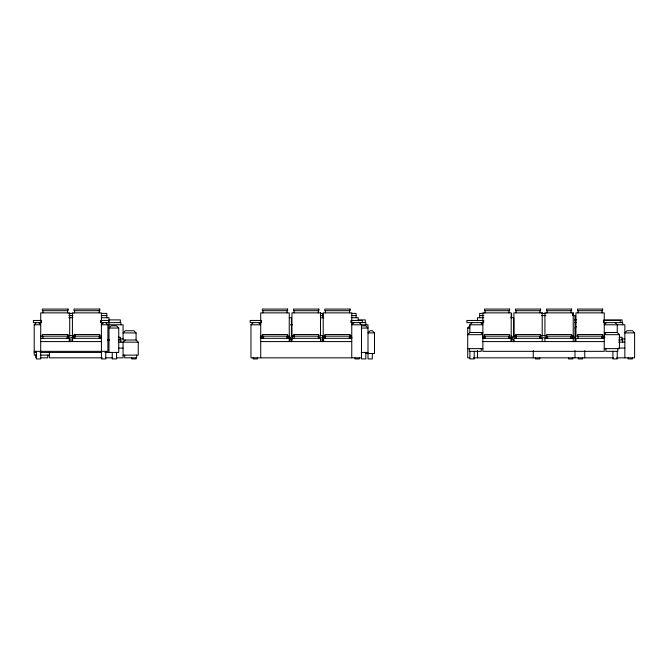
<?xml version="1.0" encoding="UTF-8"?>
<svg xmlns="http://www.w3.org/2000/svg" width="668" height="668" viewBox="0 0 668 668"><rect width="100%" height="100%" fill="white"/><g stroke="black" fill="none" stroke-linecap="round" stroke-linejoin="round"><path stroke-width="1" d="M36.231 355.125L34.21 355.125L34.21 324.782L36.381 322.619M103.573 322.619L101.402 324.782L107.899 324.782L107.899 351.343L34.21 351.343M125.25 340.012L123.079 342.183L123.079 357.839L116.85 357.839M361.505 357.839L250.959 357.839L250.959 324.782L253.122 322.619M353.915 322.619L351.752 324.782L368.001 324.782L368.001 358.925L372.335 358.925L372.335 353.506M480.701 332.497L482.872 334.668L467.709 334.668L469.871 332.497L469.88 324.782L472.051 322.619M469.654 357.839L467.709 357.839L467.709 328.03L469.871 325.867M574.989 328.03L576.434 326.585M606.419 322.619L604.248 324.782L624.839 324.782L624.839 357.839M606.419 332.497L604.248 334.668L619.436 334.668L619.436 348.629L604.248 348.629M68.829 313.409L72.954 313.409M101.67 313.409L106.83 313.409L106.822 317.734M320.64 313.409L322.669 313.409L322.661 317.734M352.028 313.409L356.086 313.409L356.077 317.734M483.782 313.409L479.624 313.409L479.632 317.734M541.673 313.409L545.823 313.409M68.821 315.572L72.954 315.572M101.661 315.572L106.83 315.572M320.632 315.572L322.669 315.572M352.019 315.572L356.086 315.572M479.624 315.572L483.782 315.572M541.614 315.58L545.823 315.58M572.902 315.58L574.989 315.58L574.989 341.682M68.821 317.734L72.946 317.734M101.661 317.734L108.993 317.734L108.993 352.428M289.378 317.734L291.423 317.734L291.423 337.248L289.378 337.248M320.632 317.734L323.805 317.734M352.019 317.734L358.248 317.734L358.248 320.815M483.782 317.734L477.461 317.734L477.461 320.815M510.803 317.734L513.767 317.734L513.767 337.248L511.797 337.248M108.968 319.905L120.374 319.905L120.374 322.619M358.14 319.905L365.287 319.905L365.287 322.619M574.472 319.905L576.501 319.905M603.897 319.905L622.142 319.905L622.142 322.619M574.472 322.619L576.501 322.619M34.21 324.782L40.706 324.782L38.544 322.619M108.45 324.782L123.079 324.782L123.079 340.012L136.088 340.012L138.251 342.183L138.251 355.125L123.079 355.125M250.959 324.782L260.72 324.782L258.549 322.619M290.446 324.782L292.509 324.782M469.88 324.782L482.872 324.782L480.701 322.619M361.313 325.875L365.839 325.875L368.001 328.046L361.171 328.046M118.745 328.046L108.993 328.046L111.155 325.875L116.583 325.875L118.745 328.046L118.745 352.428L104.859 352.428M467.709 328.03L469.654 328.03M469.871 332.497L482.872 332.497M604.248 332.497L617.265 332.497L619.436 334.668M136.088 332.923L123.079 332.923L125.25 330.752L133.917 330.752L136.088 332.923L136.088 340.012M374.498 332.906L368.001 332.906L370.172 330.735L372.335 330.735L374.498 332.906L374.498 353.506L365.914 353.506M634.6 332.906L624.839 332.906L627.01 330.735L632.429 330.735L634.6 332.906L634.6 357.839L616.539 357.839M68.829 335.637L72.954 335.637L72.954 337.799L66.758 337.799M320.64 335.637L322.669 335.637L322.661 339.97M541.673 335.628L545.823 335.628M40.706 336.163L69.706 336.163L69.706 312.866L40.706 312.866L40.706 358.925L36.373 358.925L36.373 351.343M101.402 336.163L72.42 336.163L72.42 312.866L101.402 312.866L101.402 358.925L105.744 358.925L105.744 351.343M260.72 336.163L289.252 336.163M351.752 336.163L323.203 336.163L323.203 312.866L351.752 312.866L351.752 357.839M482.872 336.163L511.195 336.163L511.195 312.866L482.872 312.866L482.872 351.343L604.248 351.343L604.248 312.866L575.941 312.866L575.941 336.163L604.248 336.163M72.002 337.248L75.117 337.248L75.117 335.194M118.294 337.248L120.374 337.248L120.374 339.962M260.169 337.248L263.785 337.248M322.435 337.248L325.491 337.248M572.443 337.248L575.49 337.248M601.868 337.248L604.907 337.248M619.102 337.248L622.142 337.248L622.142 339.962M99.599 337.799L101.67 337.799M287.223 337.799L289.252 337.799M318.603 337.799L322.669 337.799M348.98 337.799L352.028 337.799M482.739 337.799L484.818 337.799M508.482 337.799L511.605 337.799M539.535 337.791L547.902 337.791M570.748 337.791L574.989 337.791M40.706 338.325L69.706 338.325L69.706 341.582M101.402 338.325L72.42 338.325L72.42 341.582M260.72 338.325L289.252 338.325M351.752 338.325L323.203 338.325L323.203 341.582M482.872 338.325L511.195 338.325L511.195 341.582M604.248 338.325L575.941 338.325L575.941 341.582M120.04 338.876L123.079 338.876M289.419 338.876L292.509 338.876M621.774 338.876L624.839 338.876M68.821 339.97L72.946 339.97M107.414 339.962L109.485 339.962M118.294 339.962L120.916 339.962L120.916 342.125M289.378 339.97L291.423 339.97L291.423 341.699M320.632 339.97L323.988 339.962M510.803 339.97L513.767 339.97L513.767 341.699M618.61 339.962L622.676 339.962L622.676 342.125M40.706 341.582L101.402 341.582M260.72 341.582L351.752 341.582M482.872 341.582L604.248 341.582M118.837 342.125L138.251 342.183M618.61 342.125L624.839 342.125M118.929 348.078L123.079 348.095M618.618 348.078L624.839 348.095M467.709 348.629L482.872 348.629M34.21 352.428L36.164 352.428M40.063 352.428L101.761 352.428M361.171 352.428L368.001 352.428M40.28 355.125L49.382 355.125M40.806 357.839L47.754 357.839L47.754 355.125M102.321 357.839L49.382 357.839L49.382 351.986M105.435 357.839L112.7 357.839M473.562 357.839L613.424 357.839M615.094 322.619L617.257 324.782L617.257 332.497M359.342 322.619L361.505 324.782L361.505 358.925L365.83 358.925L365.83 352.428M105.736 322.619L107.899 324.782M632.437 357.839L632.437 358.925L628.104 358.925L628.104 357.839M622.676 324.782L622.676 322.619L603.438 322.619L603.438 320.456L620.246 320.456L620.246 322.619M617.808 348.629L617.808 351.343L605.876 351.343L605.876 348.629M617.257 351.343L617.257 358.925L612.923 358.925L612.923 351.343M602.628 336.163L602.628 334.534L577.561 334.534L577.561 336.163M602.085 310.695L602.085 312.866M602.085 336.163L602.085 338.325M584.75 350.642L584.75 357.839M582.588 357.839L582.588 358.925L578.254 358.925L578.254 357.839M578.104 310.695L578.104 312.866M578.104 336.163L578.104 338.325M574.989 350.55L574.989 357.839M573.227 341.582L573.227 338.325L544.921 338.325L544.921 341.582M572.827 313.409L572.827 315.58M572.827 335.628L572.827 337.791M572.827 357.839L572.827 358.925L568.493 358.925L568.493 357.839M571.608 336.163L571.608 334.534L546.541 334.534L546.541 336.163M571.065 310.695L571.065 312.866M571.065 336.163L571.065 338.325M547.084 310.695L547.084 312.866M547.084 336.163L547.084 338.325M542.207 341.582L542.207 338.325L513.892 338.325L513.892 341.582M540.579 336.163L540.579 334.534L515.521 334.534L515.521 336.163M540.036 310.695L540.036 312.866M540.036 336.163L540.036 338.325M539.769 357.839L539.769 358.925L535.435 358.925L535.435 357.839M533.273 350.55L533.273 357.839M516.473 335.194L516.473 337.248M516.063 310.695L516.063 312.866M516.063 336.163L516.063 338.325M514.986 335.854L514.986 337.866M512.272 336.856L512.272 338.876M511.596 313.409L511.605 317.734M511.596 335.637L511.605 339.97M509.559 336.163L509.559 334.534L484.509 334.534L484.509 336.163M509.033 310.695L509.033 312.866M509.033 336.163L509.033 338.325M485.043 310.695L485.043 312.866M485.043 336.163L485.043 338.325M481.244 348.629L481.244 351.343L469.328 351.343L469.328 348.629M477.461 350.55L477.461 357.839M474.213 351.343L474.213 358.925L469.88 358.925L469.88 351.343M365.839 324.782L365.839 322.619L350.934 322.619L350.934 320.456L362.315 320.456L362.315 322.619M359.334 357.839L359.334 358.925L355 358.925L355 357.839M350.124 336.163L350.124 334.534L324.823 334.534L324.823 337.248M349.581 310.695L349.581 312.866M349.581 336.163L349.581 338.325M325.366 310.695L325.366 312.866M325.366 336.163L325.366 338.325M320.49 341.582L320.49 338.325L291.958 338.325L291.958 341.582M318.87 336.163L318.87 334.534L293.586 334.534L293.586 336.163M318.327 310.695L318.327 312.866M318.327 336.163L318.327 338.325M294.129 310.695L294.129 312.866M294.137 335.194L294.129 338.325M292.509 335.854L292.509 337.866M289.795 337.248L289.795 339.962M289.252 341.582L289.252 312.866L260.72 312.866L260.72 357.839M287.624 336.163L287.624 334.534L262.34 334.534L262.34 336.163M287.081 310.695L287.081 312.866M287.081 336.163L287.081 338.325M262.883 310.695L262.883 312.866M262.875 335.637L262.883 338.325M259.618 322.619L259.618 324.064M257.456 357.839L257.456 358.925L253.13 358.925L253.13 357.839M136.623 355.125L136.623 357.839L124.707 357.839L124.707 355.125M136.088 357.839L136.088 358.925L131.755 358.925L131.755 357.839M120.916 324.782L120.916 322.619L100.592 322.619L100.592 320.456L108.717 320.456L108.717 322.619M116.574 352.428L116.574 358.925L112.241 358.925L112.241 352.428M99.782 336.163L99.782 334.534L74.039 334.534L74.039 336.163M99.24 310.695L99.24 312.866M99.24 336.163L99.24 338.325M74.591 310.695L74.591 312.866M74.591 336.163L74.591 338.325M68.086 336.163L68.086 334.534L42.343 334.534L42.343 336.163M67.543 310.695L67.543 312.866M67.543 336.163L67.543 338.325M42.877 310.695L42.877 312.866M42.877 336.163L42.877 338.325M35.838 355.125L35.838 357.839M68.086 309.075L42.343 309.075L42.343 310.695L68.086 310.695L68.086 309.075M99.782 309.075L74.039 309.075L74.039 310.695L99.782 310.695L99.782 309.075M287.624 309.075L262.34 309.075L262.34 310.695L287.624 310.695L287.624 309.075M318.87 309.075L293.586 309.075L293.586 310.695L318.87 310.695L318.87 309.075M350.124 309.075L324.823 309.075L324.823 310.695L350.124 310.695L350.124 309.075M509.559 309.075L484.509 309.075L484.509 310.695L509.559 310.695L509.559 309.075M540.579 309.075L515.521 309.075L515.521 310.695L540.579 310.695L540.579 309.075M571.608 309.075L546.541 309.075L546.541 310.695L571.608 310.695L571.608 309.075M602.628 309.075L577.561 309.075L577.561 310.695L602.628 310.695L602.628 309.075M320.49 312.866L291.958 312.866L291.958 336.163L320.49 336.163L320.49 312.866M542.207 312.866L513.892 312.866L513.892 336.163L542.207 336.163L542.207 312.866M573.227 312.866L544.921 312.866L544.921 336.163L573.227 336.163L573.227 312.866M41.525 320.456L33.4 320.456L33.4 322.619L41.525 322.619L41.525 320.456M261.53 320.456L250.149 320.456L250.149 322.619L261.53 322.619L261.53 320.456M483.682 320.456L466.89 320.456L466.89 322.619L483.682 322.619L483.682 320.456"/></g></svg>
